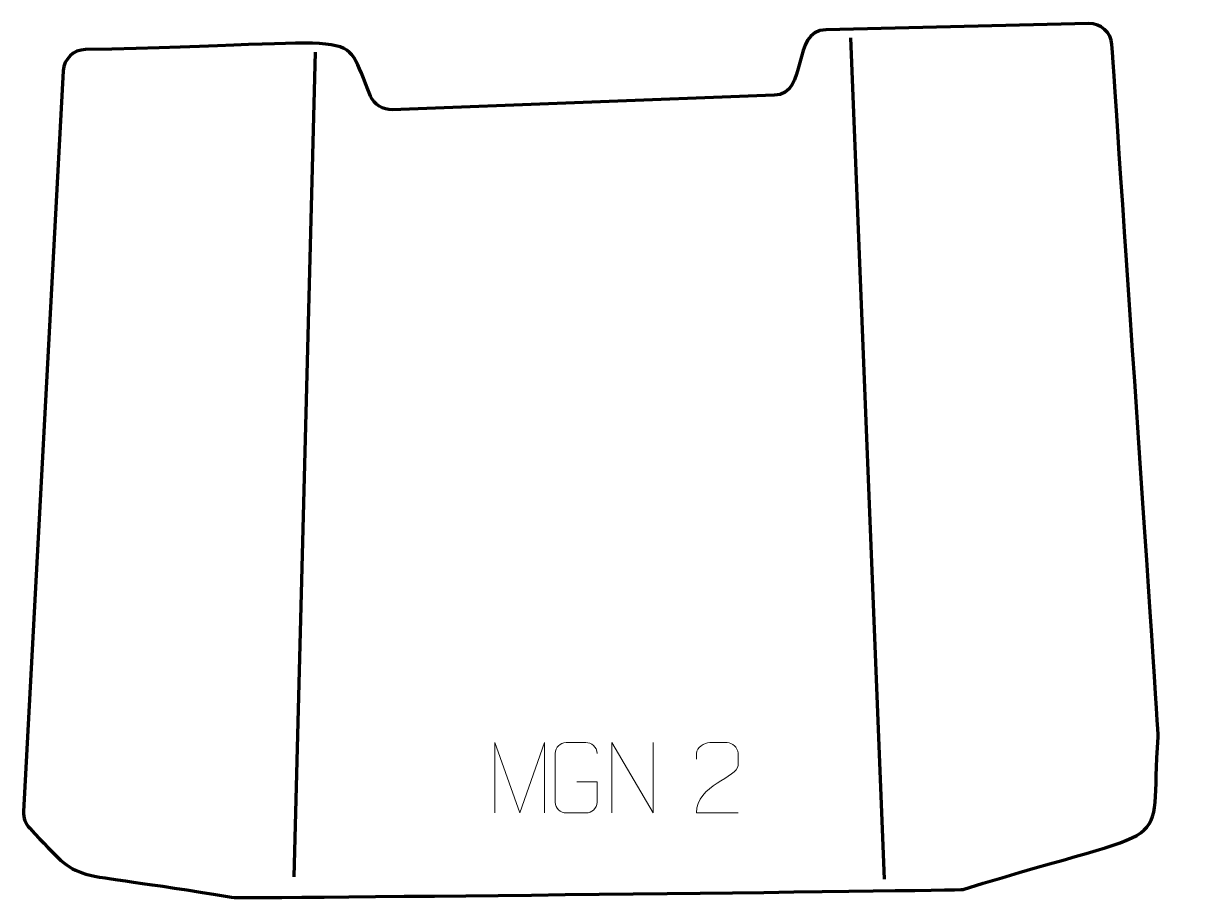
# Model space of a CAD drawing. Header units: millimetres. Extents: x -201 to 211, y -155 to 155.
import ezdxf

# ---------------------------------------------------------------- set-up
doc = ezdxf.new("R2010")
doc.units = ezdxf.units.MM
doc.header["$MEASUREMENT"] = 0
for name, color, linetype in [('layer 1', 7, 'Continuous'), ('layer 2', 7, 'Continuous'), ('layer 3', 7, 'Continuous')]:
    doc.layers.add(name, color=color, linetype=linetype)

msp = doc.modelspace()

# ---------------------------------------------------------------- linework, layer by layer
at = {"layer": 'layer 1', "color": 250, "lineweight": 9}
for points, knots in [([(-34.0671, -124.8767), (-34.0671, -124.8767), (-34.0671, -99.9188), (-34.0671, -99.9188), (-34.0671, -99.9188), (-34.0671, -99.9188), (-25.142, -124.8767), (-25.142, -124.8767), (-25.142, -124.8767), (-25.142, -124.8767), (-16.3821, -99.9193), (-16.3821, -99.9193), (-16.3821, -99.9193), (-16.3821, -99.9193), (-16.3821, -124.8767), (-16.3821, -124.8767)], [0, 0, 0, 0, 0.2, 0.2, 0.2, 0.2, 0.4, 0.4, 0.4, 0.4, 0.6, 0.6, 0.6, 0.6, 1, 1, 1, 1]), ([(-4.9697, -113.8888), (-4.9697, -113.8888), (2.1984, -113.8888), (2.1984, -113.8888), (2.1984, -113.8888), (2.1984, -113.8888), (2.1984, -121.0569), (2.1984, -121.0569), (2.1984, -121.0569), (2.0587, -123.3803), (0.3815, -124.8599), (-1.7663, -124.8707), (-1.7663, -124.8707), (-4.0981, -124.8703), (-6.4301, -124.8703), (-8.7616, -124.8707), (-8.7616, -124.8707), (-10.6865, -124.9761), (-12.6587, -123.0916), (-12.6475, -121.0743), (-12.6475, -121.0743), (-12.6471, -115.3042), (-12.6471, -109.5345), (-12.6475, -103.7652), (-12.6475, -103.7652), (-12.6433, -101.6271), (-10.8965, -99.9079), (-8.7442, -99.9213), (-8.7442, -99.9213), (-6.4185, -99.9213), (-4.0924, -99.9213), (-1.7663, -99.9213), (-1.7663, -99.9213), (0.1804, -99.8859), (2.1718, -101.3774), (2.1984, -103.8151)], [0, 0, 0, 0, 0.1, 0.1, 0.1, 0.1, 0.2, 0.2, 0.2, 0.2, 0.3, 0.3, 0.3, 0.3, 0.4, 0.4, 0.4, 0.4, 0.5, 0.5, 0.5, 0.5, 0.6, 0.6, 0.6, 0.6, 0.7, 0.7, 0.7, 0.7, 0.8, 0.8, 0.8, 0.8, 1, 1, 1, 1]), ([(7.4273, -124.8731), (7.4273, -124.8731), (7.4273, -99.9196), (7.4273, -99.9196), (7.4273, -99.9196), (7.4273, -99.9196), (22.0821, -124.8731), (22.0821, -124.8731), (22.0821, -124.8731), (22.0821, -124.8731), (22.0821, -99.9196), (22.0821, -99.9196)], [0, 0, 0, 0, 0.25, 0.25, 0.25, 0.25, 0.5, 0.5, 0.5, 0.5, 1, 1, 1, 1]), ([(52.1262, -124.8835), (47.2118, -124.8832), (42.2974, -124.8832), (37.3833, -124.8835), (37.3833, -124.8835), (37.3833, -114.9512), (52.0343, -112.31), (52.1262, -107.9997), (52.1262, -107.9997), (52.1259, -106.5756), (52.1259, -105.1519), (52.1262, -103.7286), (52.1262, -103.7286), (52.1093, -101.6515), (49.9865, -99.9267), (48.3155, -99.9094), (48.3155, -99.9094), (46.2423, -99.9098), (44.1694, -99.9098), (42.097, -99.9094), (42.097, -99.9094), (40.2749, -99.8929), (37.4502, -101.685), (37.3833, -103.7786), (37.3833, -103.7786), (37.3833, -103.7786), (37.3833, -105.8334), (37.3833, -105.8334)], [0, 0, 0, 0, 0.125, 0.125, 0.125, 0.125, 0.25, 0.25, 0.25, 0.25, 0.375, 0.375, 0.375, 0.375, 0.5, 0.5, 0.5, 0.5, 0.625, 0.625, 0.625, 0.625, 0.75, 0.75, 0.75, 0.75, 1, 1, 1, 1])]:
    msp.add_open_spline(points, degree=3, knots=knots, dxfattribs=at)
at = {"layer": 'layer 2', "color": 22, "lineweight": 158}
msp.add_open_spline([(-179.085, 145.5968), (-75.7554, 147.3334), (-88.9769, 154.5607), (-78.0096, 129.1258), (-78.0096, 129.1258), (-76.6754, 126.0316), (-73.7302, 124.1726), (-70.363, 124.2991), (-70.363, 124.2991), (-70.363, 124.2991), (64.8953, 129.381), (64.8953, 129.381), (64.8953, 129.381), (77.566, 129.857), (70.4662, 152.2915), (83.232, 152.5953), (83.232, 152.5953), (83.232, 152.5953), (176.4279, 154.8142), (176.4279, 154.8142), (176.4279, 154.8142), (180.7117, 154.9162), (184.3134, 151.6276), (184.6003, 147.3522), (184.6003, 147.3522), (186.0792, 125.3145), (201.106, -96.1703), (200.9779, -97.8769), (200.9779, -97.8769), (197.7376, -141.0572), (210.745, -127.3418), (131.8738, -151.9913), (131.8738, -151.9913), (130.9263, -152.2875), (-124.4476, -155.2647), (-127.3592, -154.7583), (-127.3592, -154.7583), (-189.9236, -143.8773), (-178.3329, -151.8044), (-198.774, -130.2873), (-198.774, -130.2873), (-200.345, -128.6336), (-201.0844, -126.628), (-200.9626, -124.3503), (-200.9626, -124.3503), (-200.9626, -124.3503), (-186.9392, 138.0249), (-186.9392, 138.0249), (-186.9392, 138.0249), (-186.7145, 142.2282), (-183.2936, 145.5261), (-179.085, 145.5968)], degree=3, knots=[0, 0, 0, 0, 0.07142857, 0.07142857, 0.07142857, 0.07142857, 0.14285714, 0.14285714, 0.14285714, 0.14285714, 0.21428571, 0.21428571, 0.21428571, 0.21428571, 0.28571429, 0.28571429, 0.28571429, 0.28571429, 0.35714286, 0.35714286, 0.35714286, 0.35714286, 0.42857143, 0.42857143, 0.42857143, 0.42857143, 0.5, 0.5, 0.5, 0.5, 0.57142857, 0.57142857, 0.57142857, 0.57142857, 0.64285714, 0.64285714, 0.64285714, 0.64285714, 0.71428571, 0.71428571, 0.71428571, 0.71428571, 0.78571429, 0.78571429, 0.78571429, 0.78571429, 0.85714286, 0.85714286, 0.85714286, 0.85714286, 1, 1, 1, 1], dxfattribs=at)
at = {"layer": 'layer 3', "color": 177, "lineweight": 158}
for points in [[(92.0123, 149.7048), (92.0123, 149.7048), (103.8657, -148.3219), (103.8657, -148.3219)], [(-97.6412, 144.6248), (-97.6412, 144.6248), (-105.2612, -147.4753), (-105.2612, -147.4753)]]:
    msp.add_open_spline(points, degree=3, dxfattribs=at)

doc.saveas('drawing.dxf')
